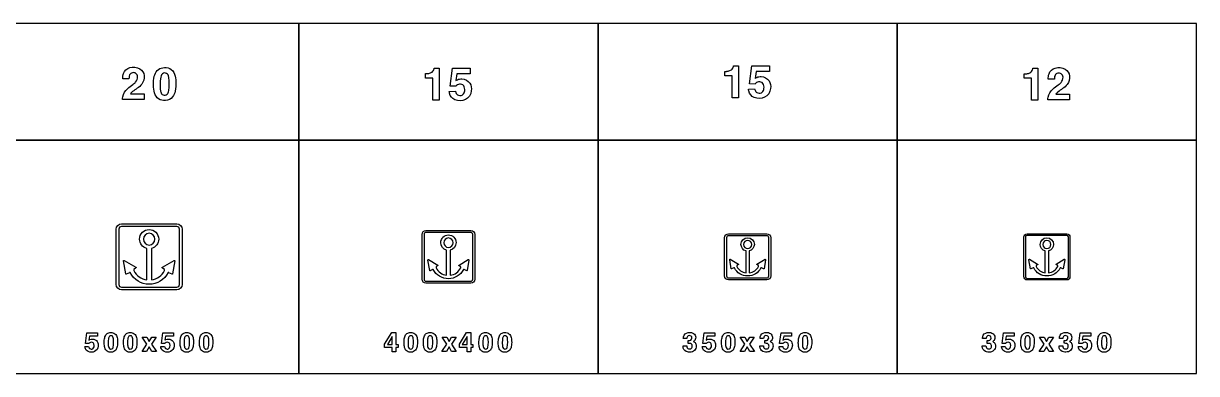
# Model space of a CAD drawing. Extents: x 0 to 18160, y 0 to 2655.
# Drawn here: x 9262 to 18160, y 0 to 2655 of the extents above; entities that cross this region are included whole.
import ezdxf

# ---------------------------------------------------------------- set-up
doc = ezdxf.new("R2010")
doc.units = 0
doc.header["$MEASUREMENT"] = 0

msp = doc.modelspace()

# ---------------------------------------------------------------- linework, layer by layer
for points in [[(9080, 1770), (11350, 1770), (11350, 2655), (9080, 2655)], [(11350, 1770), (13620, 1770), (13620, 2655), (11350, 2655)], [(13620, 1770), (15890, 1770), (15890, 2655), (13620, 2655)], [(15890, 1770), (18160, 1770), (18160, 2655), (15890, 2655)], [(9080, 0), (11350, 0), (11350, 1770), (9080, 1770)], [(11350, 0), (13620, 0), (13620, 1770), (11350, 1770)], [(13620, 0), (15890, 0), (15890, 1770), (13620, 1770)], [(15890, 0), (18160, 0), (18160, 1770), (15890, 1770)], [(10198.2, 221.797), (10163.1, 276.346), (10197.9, 276.346), (10216.2, 242.294), (10234.9, 276.346), (10269, 276.346), (10233.5, 222.318), (10270, 166.299), (10235.4, 166.299), (10215.6, 202.389), (10195.2, 166.299), (10161, 166.299)], [(12001, 222.096), (12055.2, 309.963), (12087.1, 309.963), (12087.1, 219.229), (12103.3, 219.229), (12103.3, 196.409), (12087.1, 196.409), (12087.1, 165.058), (12058.6, 165.058), (12058.6, 196.409), (12001, 196.409)], [(12058.6, 280.769), (12022.6, 219.229), (12058.6, 219.229)], [(12472.5, 221.797), (12437.4, 276.346), (12472.2, 276.347), (12490.5, 242.294), (12509.2, 276.347), (12543.3, 276.347), (12507.8, 222.318), (12544.3, 166.299), (12509.7, 166.299), (12489.9, 202.389), (12469.5, 166.299), (12435.3, 166.299)], [(12569, 222.114), (12623.3, 309.981), (12655.1, 309.981), (12655.1, 219.246), (12671.3, 219.246), (12671.3, 196.427), (12655.1, 196.427), (12655.1, 165.076), (12626.6, 165.076), (12626.6, 196.427), (12569, 196.427)], [(12626.6, 280.787), (12590.6, 219.246), (12626.6, 219.246)], [(14734.2, 221.783), (14699.1, 276.333), (14733.9, 276.333), (14752.1, 242.281), (14770.8, 276.333), (14805, 276.333), (14769.4, 222.304), (14806, 166.285), (14771.4, 166.285), (14751.6, 202.375), (14731.2, 166.285), (14697, 166.285)], [(17004.2, 221.783), (16969.1, 276.333), (17003.9, 276.333), (17022.1, 242.281), (17040.8, 276.333), (17075, 276.333), (17039.4, 222.304), (17076, 166.285), (17041.4, 166.285), (17021.6, 202.375), (17001.2, 166.285), (16967, 166.285)]]:
    msp.add_lwpolyline(points, close=True)
for points in [[(10012.9, 2078.85, -0.0640343), (10014.2, 2099.78, -0.161687), (10050, 2160.33, -0.0283718), (10091.8, 2192.71, 0.0545111), (10112.7, 2210.64, 0.192461), (10127.7, 2250.18, 0.234238), (10114.1, 2276.56, 0.196223), (10088.8, 2281.34, 0.252425), (10066.8, 2264.16, 0.0856617), (10062.7, 2247.14, 0.0202329), (10062, 2235.45), (10015.3, 2235.45, -0.0983795), (10021.4, 2276.76, -0.245047), (10067.6, 2319.89, -0.207102), (10144.5, 2311.55, -0.233443), (10177, 2259.22, -0.20961), (10158.8, 2195.04, -0.0785124), (10124.9, 2163.57, 0.0107372), (10089.1, 2137.78, 0.0665092), (10073.2, 2121.74), (10177.7, 2121.74), (10177.7, 2078.85)], [(10247.9, 2191.49, -0.0563084), (10253.9, 2254.33, -0.130301), (10276.1, 2298.12, -0.174843), (10317.9, 2319.53, -0.147552), (10371, 2312.9, -0.192146), (10407.8, 2269.73, -0.0833996), (10417.1, 2212.7, -0.0545507), (10412.1, 2141.92, -0.116773), (10393, 2097.85, -0.221099), (10338.1, 2070.16, -0.162564), (10286.7, 2082.68, -0.174743), (10255.4, 2128.1, -0.0640867), (10247.9, 2186.79)], [(12310.9, 2274.45), (12324.1, 2274.45, 0.0261527), (12330.1, 2275.12, 0.0824327), (12354.9, 2282.34, 0.211118), (12374.9, 2306.08, 0.0230957), (12377.6, 2315.99), (12415.7, 2315.99), (12415.7, 2074.01), (12367.1, 2074.01), (12367.1, 2241.03), (12310.9, 2241.03)], [(12491, 2139), (12538, 2140.78, 0.0452719), (12544.4, 2124.55, 0.0567733), (12549.1, 2117.67, 0.070207), (12553.5, 2114.2, 0.264984), (12589.6, 2112.3, 0.20748), (12607, 2135.41, 0.147389), (12605.8, 2173.44, 0.308532), (12576.4, 2194.85, 0.215743), (12546.7, 2184.62, 0.028781), (12541.3, 2178.38), (12498.7, 2180.39), (12516.5, 2315.07), (12650.5, 2315.07), (12650.5, 2273.2), (12550.1, 2273.2), (12541.1, 2221.19, -0.0211252), (12554.1, 2228.73, -0.121371), (12587.4, 2234.58, -0.244671), (12647.2, 2202.63, -0.173069), (12658.8, 2143.5, -0.256779), (12613.6, 2077.51, -0.199585), (12534, 2076.44, -0.245625), (12493.7, 2125.34, -0.0170062)], [(14580.9, 2291.94), (14594, 2291.94, 0.0261527), (14600.1, 2292.61, 0.0824327), (14624.9, 2299.84, 0.211118), (14644.9, 2323.58, 0.0230957), (14647.6, 2333.49), (14685.7, 2333.49), (14685.7, 2091.51), (14637.1, 2091.51), (14637.1, 2258.53), (14580.9, 2258.53)], [(14761, 2156.5), (14808, 2158.28, 0.0452719), (14814.4, 2142.04, 0.0567733), (14819.1, 2135.17, 0.070207), (14823.5, 2131.7, 0.264984), (14859.6, 2129.8, 0.20748), (14877, 2152.9, 0.147389), (14875.8, 2190.94, 0.308532), (14846.4, 2212.34, 0.215743), (14816.7, 2202.11, 0.028781), (14811.3, 2195.87), (14768.7, 2197.89), (14786.5, 2332.56), (14920.5, 2332.56), (14920.5, 2290.7), (14820.1, 2290.7), (14811.1, 2238.69, -0.0211252), (14824, 2246.23, -0.121371), (14857.4, 2252.08, -0.244671), (14917.2, 2220.12, -0.173069), (14928.7, 2161, -0.256779), (14883.6, 2095.01, -0.199585), (14804, 2093.94, -0.245625), (14763.7, 2142.83, -0.0170062)], [(16852.4, 2273.43), (16865.5, 2273.43, 0.0261527), (16871.5, 2274.1, 0.0824327), (16896.4, 2281.32, 0.211118), (16916.4, 2305.06, 0.0230957), (16919, 2314.97), (16957.1, 2314.97), (16957.1, 2072.99), (16908.5, 2072.99), (16908.5, 2240.01), (16852.4, 2240.01)], [(17032.5, 2075.98, -0.0640343), (17033.8, 2096.92, -0.161687), (17069.6, 2157.46, -0.0283718), (17111.4, 2189.85, 0.0545111), (17132.3, 2207.78, 0.192461), (17147.3, 2247.31, 0.234238), (17133.7, 2273.69, 0.196223), (17108.4, 2278.47, 0.252425), (17086.4, 2261.29, 0.0856617), (17082.3, 2244.27, 0.0202329), (17081.6, 2232.58), (17034.9, 2232.58, -0.0983795), (17041, 2273.89, -0.245047), (17087.1, 2317.02, -0.207102), (17164.1, 2308.69, -0.233443), (17196.6, 2256.36, -0.20961), (17178.4, 2192.18, -0.0785124), (17144.5, 2160.7, 0.0107372), (17108.7, 2134.91, 0.0665092), (17092.8, 2118.88), (17197.3, 2118.88), (17197.3, 2075.98)], [(10299.2, 2160.96, 0.0124589), (10299.8, 2154.64, 0.0668192), (10305.4, 2129.25, 0.615362), (10356.3, 2123.64, 0.0726881), (10361.7, 2136.67, 0.0588562), (10366.4, 2173.95, 0.0389037), (10364.8, 2240.94, 0.084671), (10358.2, 2264.28, 0.156013), (10346.8, 2276.44, 0.143208), (10331, 2279.4, 0.172584), (10315.3, 2273.2, 0.132565), (10305.3, 2257.64, 0.0498315), (10300.8, 2235.92, 0.0368731)], [(10005, 634.997, -0.414213), (9965, 674.997), (9965, 1095, -0.414213), (10005, 1135), (10425, 1135, -0.414213), (10465, 1095), (10465, 674.997, -0.414213), (10425, 634.997)], [(10005, 654.997), (10425, 654.997, 0.414213), (10445, 674.997), (10445, 1095, 0.414213), (10425, 1115), (10005, 1115, 0.414213), (9985, 1095), (9985, 674.997, 0.414213)], [(10215, 1092.36, -0.413444), (10287.6, 1019.57, -0.343425), (10232.6, 949.016), (10232.6, 710.737, 0.255846), (10331.7, 781.327, 0.113466), (10332, 782.576), (10332, 787.537, 0.229838), (10330.9, 789.781), (10315, 802.311, -0.527778), (10315.5, 807.017), (10403.6, 858.451), (10406.4, 858.453, -0.37196), (10409.3, 856.011), (10409.7, 853.508), (10392.5, 755.763, -0.495729), (10388.4, 753.683), (10365.3, 764.746, 0.112418), (10362.9, 765.307), (10358.3, 765.308, -0.287172), (10215, 677.646, -0.287172), (10071.7, 765.308), (10067.1, 765.307, 0.112418), (10064.7, 764.746), (10041.5, 753.683, -0.495729), (10037.5, 755.763), (10020.3, 853.508), (10020.7, 856.011, -0.37196), (10023.5, 858.453), (10026.4, 858.451), (10114.5, 807.017, -0.527778), (10115, 802.311), (10099.1, 789.781, 0.229838), (10098, 787.537), (10098, 782.576, 0.113466), (10098.3, 781.327, 0.255846), (10197.4, 710.737), (10197.4, 949.016, -0.343425), (10142.4, 1019.57, -0.413444)], [(12315, 684.997, -0.414213), (12285, 714.997), (12285, 1055, -0.414213), (12315, 1085), (12655, 1085, -0.414213), (12685, 1055), (12685, 714.997, -0.414213), (12655, 684.997)], [(12315, 699.997), (12655, 699.997, 0.414213), (12670, 714.997), (12670, 1055, 0.414213), (12655, 1070), (12315, 1070, 0.414213), (12300, 1055), (12300, 714.997, 0.414213)], [(10215, 1063.83, 0.409224), (10171.1, 1019.19, 0.409224), (10215, 974.555, 0.409224), (10258.9, 1019.19, 0.409224)], [(12485, 1050.89, -0.413444), (12543.1, 992.657, -0.343425), (12499.1, 936.212), (12499.1, 745.589, 0.255846), (12578.4, 802.061, 0.113466), (12578.6, 803.06), (12578.6, 807.029, 0.229838), (12577.7, 808.825), (12565, 818.848, -0.527778), (12565.4, 822.613), (12635.9, 863.761), (12638.2, 863.762, -0.37196), (12640.4, 861.809), (12640.8, 859.806), (12627, 781.61, -0.495729), (12623.8, 779.946), (12605.2, 788.796, 0.112418), (12603.3, 789.245), (12599.6, 789.246, -0.287172), (12485, 719.116, -0.287172), (12370.4, 789.246), (12366.7, 789.245, 0.112418), (12364.8, 788.796), (12346.2, 779.946, -0.495729), (12343, 781.61), (12329.2, 859.806), (12329.6, 861.809, -0.37196), (12331.8, 863.762), (12334.1, 863.761), (12404.6, 822.613, -0.527778), (12405, 818.848), (12392.3, 808.825, 0.229838), (12391.4, 807.029), (12391.4, 803.06, 0.113466), (12391.6, 802.061, 0.255846), (12470.9, 745.589), (12470.9, 936.212, -0.343425), (12426.9, 992.657, -0.413444)], [(12485, 1028.06, 0.409224), (12449.9, 992.353, 0.409224), (12485, 956.644, 0.409224), (12520.1, 992.353, 0.409224)], [(14610, 709.997, -0.414213), (14580, 739.997), (14580, 1030, -0.414213), (14610, 1060), (14900, 1060, -0.414213), (14930, 1030), (14930, 739.997, -0.414213), (14900, 709.997)], [(14610, 724.997), (14900, 724.997, 0.414213), (14915, 739.997), (14915, 1030, 0.414213), (14900, 1045), (14610, 1045, 0.414213), (14595, 1030), (14595, 739.997, 0.414213)], [(14755, 1030.15, -0.413444), (14805.8, 979.199, -0.343425), (14767.3, 929.81), (14767.3, 763.015, 0.255846), (14836.7, 812.428, 0.113466), (14836.9, 813.302), (14836.9, 816.775, 0.229838), (14836.1, 818.346), (14825, 827.117, -0.527778), (14825.3, 830.411), (14887, 866.415), (14889, 866.416, -0.37196), (14891, 864.707), (14891.3, 862.955), (14879.2, 794.533, -0.495729), (14876.4, 793.077), (14860.2, 800.821, 0.112418), (14858.5, 801.214), (14855.3, 801.215, -0.287172), (14755, 739.852, -0.287172), (14654.7, 801.215), (14651.5, 801.214, 0.112418), (14649.8, 800.821), (14633.6, 793.077, -0.495729), (14630.8, 794.533), (14618.7, 862.955), (14619, 864.707, -0.37196), (14621, 866.416), (14623, 866.415), (14684.7, 830.411, -0.527778), (14685, 827.117), (14673.9, 818.346, 0.229838), (14673.1, 816.775), (14673.1, 813.302, 0.113466), (14673.3, 812.428, 0.255846), (14742.7, 763.015), (14742.7, 929.81, -0.343425), (14704.2, 979.199, -0.413444)], [(14755, 1010.18, 0.409224), (14724.3, 978.933, 0.409224), (14755, 947.688, 0.409224), (14785.7, 978.933, 0.409224)], [(16874, 709.997, -0.414213), (16850, 733.997), (16850, 1036, -0.414213), (16874, 1060), (17176, 1060, -0.414213), (17200, 1036), (17200, 733.997, -0.414213), (17176, 709.997)], [(16874, 721.997), (17176, 721.997, 0.414213), (17188, 733.997), (17188, 1036, 0.414213), (17176, 1048), (16874, 1048, 0.414213), (16862, 1036), (16862, 733.997, 0.414213)], [(17025, 1030.15, -0.413444), (17075.8, 979.199, -0.343425), (17037.3, 929.81), (17037.3, 763.015, 0.255846), (17106.7, 812.428, 0.113466), (17106.9, 813.302), (17106.9, 816.775, 0.229838), (17106.1, 818.346), (17095, 827.117, -0.527778), (17095.3, 830.411), (17157, 866.415), (17159, 866.416, -0.37196), (17161, 864.707), (17161.3, 862.955), (17149.2, 794.533, -0.495729), (17146.4, 793.077), (17130.2, 800.821, 0.112418), (17128.5, 801.214), (17125.3, 801.215, -0.287172), (17025, 739.852, -0.287172), (16924.7, 801.215), (16921.5, 801.214, 0.112418), (16919.8, 800.821), (16903.6, 793.077, -0.495729), (16900.8, 794.533), (16888.7, 862.955), (16889, 864.707, -0.37196), (16891, 866.416), (16893, 866.415), (16954.7, 830.411, -0.527778), (16955, 827.117), (16943.9, 818.346, 0.229838), (16943.1, 816.775), (16943.1, 813.302, 0.113466), (16943.3, 812.428, 0.255846), (17012.7, 763.015), (17012.7, 929.81, -0.343425), (16974.2, 979.199, -0.413444)], [(17025, 1010.18, 0.409224), (16994.3, 978.933, 0.409224), (17025, 947.688, 0.409224), (17055.7, 978.933, 0.409224)], [(9727.75, 203.882), (9755.92, 204.948, 0.0452719), (9759.76, 195.209, 0.0567733), (9762.6, 191.086, 0.070207), (9765.26, 189, 0.264984), (9786.87, 187.863, 0.20748), (9797.32, 201.725, 0.147389), (9796.63, 224.545, 0.308532), (9779, 237.389, 0.215743), (9761.13, 231.251, 0.028781), (9757.91, 227.507), (9732.34, 228.716), (9743.03, 309.521), (9823.46, 309.521), (9823.46, 284.403), (9763.2, 284.403), (9757.82, 253.195, -0.0211252), (9765.57, 257.721, -0.121371), (9785.57, 261.228, -0.244671), (9821.44, 242.057, -0.173069), (9828.39, 206.583, -0.256779), (9801.28, 166.986, -0.199585), (9753.55, 166.346, -0.245625), (9729.38, 195.683, -0.0170062)], [(9874.18, 234.284, -0.0563084), (9877.8, 271.986, -0.130301), (9891.12, 298.265, -0.174843), (9916.22, 311.109, -0.147552), (9948.09, 307.128, -0.192146), (9970.17, 281.227, -0.0833996), (9975.72, 247.009, -0.0545507), (9972.71, 204.545, -0.116773), (9961.26, 178.099, -0.221099), (9928.35, 161.488, -0.162564), (9897.47, 169, -0.174743), (9878.7, 196.251, -0.0640867), (9874.23, 231.464)], [(9905.01, 215.967, 0.0124589), (9905.32, 212.175, 0.0668192), (9908.68, 196.938, 0.615362), (9939.23, 193.573, 0.0726881), (9942.5, 201.393, 0.0588562), (9945.32, 223.763, 0.0389037), (9944.34, 263.953, 0.084671), (9940.39, 277.957, 0.156013), (9933.51, 285.256, 0.143208), (9924.08, 287.033, 0.172584), (9914.63, 283.313, 0.132565), (9908.66, 273.976, 0.0498315), (9905.93, 260.943, 0.0368731)], [(10020.9, 234.284, -0.0563084), (10024.5, 271.986, -0.130301), (10037.9, 298.265, -0.174843), (10063, 311.109, -0.147552), (10094.8, 307.128, -0.192146), (10116.9, 281.227, -0.0833996), (10122.5, 247.009, -0.0545507), (10119.5, 204.545, -0.116773), (10108, 178.1, -0.221099), (10075.1, 161.488, -0.162564), (10044.2, 169, -0.174743), (10025.5, 196.251, -0.0640867), (10021, 231.464)], [(10051.8, 215.967, 0.0124589), (10052.1, 212.175, 0.0668192), (10055.4, 196.938, 0.615362), (10086, 193.573, 0.0726881), (10089.2, 201.393, 0.0588562), (10092.1, 223.763, 0.0389037), (10091.1, 263.953, 0.084671), (10087.1, 277.957, 0.156013), (10080.3, 285.256, 0.143208), (10070.8, 287.033, 0.172584), (10061.4, 283.313, 0.132565), (10055.4, 273.976, 0.0498315), (10052.7, 260.943, 0.0368731)], [(10303.3, 203.891), (10331.5, 204.957, 0.0452719), (10335.3, 195.218, 0.0567733), (10338.2, 191.095, 0.070207), (10340.8, 189.009, 0.264984), (10362.4, 187.872, 0.20748), (10372.9, 201.734, 0.147389), (10372.2, 224.554, 0.308532), (10354.6, 237.398, 0.215743), (10336.7, 231.26, 0.028781), (10333.5, 227.516), (10307.9, 228.725), (10318.6, 309.531), (10399, 309.531), (10399, 284.412), (10338.8, 284.412), (10333.4, 253.204, -0.0211252), (10341.1, 257.73, -0.121371), (10361.1, 261.237, -0.244671), (10397, 242.066, -0.173069), (10404, 206.592, -0.256779), (10376.8, 166.995, -0.199585), (10329.1, 166.355, -0.245625), (10304.9, 195.692, -0.0170062)], [(10449.7, 234.285, -0.0563084), (10453.4, 271.986, -0.130301), (10466.7, 298.266, -0.174843), (10491.8, 311.109, -0.147552), (10523.7, 307.128, -0.192146), (10545.7, 281.228, -0.0833996), (10551.3, 247.01, -0.0545507), (10548.3, 204.545, -0.116773), (10536.8, 178.1, -0.221099), (10503.9, 161.488, -0.162564), (10473, 169, -0.174743), (10454.3, 196.251, -0.0640867), (10449.8, 231.465)], [(10480.6, 215.967, 0.0124589), (10480.9, 212.175, 0.0668192), (10484.2, 196.939, 0.615362), (10514.8, 193.574, 0.0726881), (10518.1, 201.394, 0.0588562), (10520.9, 223.763, 0.0389037), (10519.9, 263.953, 0.084671), (10516, 277.957, 0.156013), (10509.1, 285.256, 0.143208), (10499.7, 287.033, 0.172584), (10490.2, 283.313, 0.132565), (10484.2, 273.976, 0.0498315), (10481.5, 260.943, 0.0368731)], [(10596.5, 234.275, -0.0563084), (10600.1, 271.977, -0.130301), (10613.4, 298.256, -0.174843), (10638.5, 311.1, -0.147552), (10670.4, 307.119, -0.192146), (10692.5, 281.218, -0.0833996), (10698, 247, -0.0545507), (10695, 204.536, -0.116773), (10683.6, 178.09, -0.221099), (10650.7, 161.479, -0.162564), (10619.8, 168.991, -0.174743), (10601, 196.242, -0.0640867), (10596.5, 231.455)], [(10627.3, 215.958, 0.0124589), (10627.6, 212.166, 0.0668192), (10631, 196.929, 0.615362), (10661.5, 193.564, 0.0726881), (10664.8, 201.384, 0.0588562), (10667.6, 223.754, 0.0389037), (10666.7, 263.943, 0.084671), (10662.7, 277.948, 0.156013), (10655.8, 285.247, 0.143208), (10646.4, 287.024, 0.172584), (10636.9, 283.304, 0.132565), (10631, 273.967, 0.0498315), (10628.2, 260.934, 0.0368731)], [(12148.5, 234.285, -0.0563084), (12152.1, 271.986, -0.130301), (12165.4, 298.266, -0.174843), (12190.5, 311.109, -0.147552), (12222.4, 307.128, -0.192146), (12244.5, 281.228, -0.0833996), (12250, 247.01, -0.0545507), (12247, 204.546, -0.116773), (12235.6, 178.1, -0.221099), (12202.7, 161.489, -0.162564), (12171.8, 169.001, -0.174743), (12153, 196.252, -0.0640867), (12148.5, 231.465)], [(12179.3, 215.967, 0.0124589), (12179.6, 212.176, 0.0668192), (12183, 196.939, 0.615362), (12213.5, 193.574, 0.0726881), (12216.8, 201.394, 0.0588562), (12219.6, 223.764, 0.0389037), (12218.6, 263.953, 0.084671), (12214.7, 277.958, 0.156013), (12207.8, 285.256, 0.143208), (12198.4, 287.034, 0.172584), (12188.9, 283.313, 0.132565), (12183, 273.977, 0.0498315), (12180.2, 260.944, 0.0368731)], [(12295.2, 234.285, -0.0563084), (12298.9, 271.986, -0.130301), (12312.2, 298.266, -0.174843), (12337.3, 311.109, -0.147552), (12369.1, 307.128, -0.192146), (12391.2, 281.228, -0.0833996), (12396.8, 247.01, -0.0545507), (12393.8, 204.546, -0.116773), (12382.3, 178.1, -0.221099), (12349.4, 161.489, -0.162564), (12318.5, 169.001, -0.174743), (12299.8, 196.252, -0.0640867), (12295.3, 231.465)], [(12326.1, 215.967, 0.0124589), (12326.4, 212.176, 0.0668192), (12329.7, 196.939, 0.615362), (12360.3, 193.574, 0.0726881), (12363.5, 201.394, 0.0588562), (12366.4, 223.764, 0.0389037), (12365.4, 263.953, 0.084671), (12361.4, 277.958, 0.156013), (12354.6, 285.256, 0.143208), (12345.1, 287.034, 0.172584), (12335.7, 283.313, 0.132565), (12329.7, 273.977, 0.0498315), (12327, 260.944, 0.0368731)], [(12716.5, 234.285, -0.0563084), (12720.1, 271.986, -0.130301), (12733.4, 298.266, -0.174843), (12758.5, 311.109, -0.147552), (12790.4, 307.128, -0.192146), (12812.5, 281.228, -0.0833996), (12818, 247.01, -0.0545507), (12815, 204.545, -0.116773), (12803.6, 178.1, -0.221099), (12770.7, 161.489, -0.162564), (12739.8, 169, -0.174743), (12721, 196.252, -0.0640867), (12716.5, 231.465)], [(12747.3, 215.967, 0.0124589), (12747.6, 212.176, 0.0668192), (12751, 196.939, 0.615362), (12781.5, 193.574, 0.0726881), (12784.8, 201.394, 0.0588562), (12787.6, 223.763, 0.0389037), (12786.7, 263.953, 0.084671), (12782.7, 277.958, 0.156013), (12775.8, 285.256, 0.143208), (12766.4, 287.033, 0.172584), (12757, 283.313, 0.132565), (12751, 273.977, 0.0498315), (12748.3, 260.943, 0.0368731)], [(12863.2, 234.275, -0.0563084), (12866.9, 271.977, -0.130301), (12880.2, 298.256, -0.174843), (12905.3, 311.1, -0.147552), (12937.2, 307.119, -0.192146), (12959.2, 281.219, -0.0833996), (12964.8, 247.001, -0.0545507), (12961.8, 204.536, -0.116773), (12950.3, 178.091, -0.221099), (12917.4, 161.479, -0.162564), (12886.5, 168.991, -0.174743), (12867.8, 196.242, -0.0640867), (12863.3, 231.456)], [(12894.1, 215.958, 0.0124589), (12894.4, 212.166, 0.0668192), (12897.7, 196.93, 0.615362), (12928.3, 193.565, 0.0726881), (12931.6, 201.385, 0.0588562), (12934.4, 223.754, 0.0389037), (12933.4, 263.944, 0.084671), (12929.5, 277.948, 0.156013), (12922.6, 285.247, 0.143208), (12913.2, 287.024, 0.172584), (12903.7, 283.304, 0.132565), (12897.7, 273.967, 0.0498315), (12895, 260.934, 0.0368731)], [(14264.9, 210.618), (14292.7, 210.618, 0.0411845), (14294, 201.495, 0.335066), (14312.3, 186.329, 0.276505), (14331.4, 195.05, 0.158203), (14334.8, 207.49, 0.0878221), (14333, 217.04, 0.217575), (14321.9, 227.158, 0.0882727), (14309.1, 229.031), (14302.7, 229.031), (14302.7, 250.192, 0.0282129), (14314.4, 250.547, 0.50028), (14330.6, 277.846, 0.235001), (14319.5, 286.874, 0.165496), (14304.1, 285.5, 0.220849), (14295.5, 275.571, 0.055705), (14293.8, 264.647), (14266.9, 264.647, -0.0488003), (14268, 278.201, -0.30773), (14302.6, 310.903, -0.146685), (14338.2, 307.348, -0.469869), (14354.2, 251.685, -0.0891152), (14346.9, 244.623), (14344.4, 242.822, -0.0245333), (14351.1, 238.983, -0.202429), (14364.5, 216.969, -0.422325), (14326.8, 163.296, -0.154301), (14288.4, 167.609, -0.287878), (14265, 204.03, -0.0143877)], [(14410.5, 203.85), (14438.6, 204.916, 0.0452719), (14442.5, 195.177, 0.0567733), (14445.3, 191.054, 0.070207), (14448, 188.968, 0.264984), (14469.6, 187.831, 0.20748), (14480, 201.694, 0.147389), (14479.4, 224.513, 0.308532), (14461.7, 237.357, 0.215743), (14443.9, 231.22, 0.028781), (14440.6, 227.476), (14415.1, 228.684), (14425.7, 309.49), (14506.2, 309.49), (14506.2, 284.371), (14445.9, 284.371), (14440.5, 253.163, -0.0211252), (14448.3, 257.689, -0.121371), (14468.3, 261.196, -0.244671), (14504.2, 242.025, -0.173069), (14511.1, 206.551, -0.256779), (14484, 166.954, -0.199585), (14436.3, 166.314, -0.245625), (14412.1, 195.651, -0.0170062)], [(14556.9, 234.262, -0.0563084), (14560.5, 271.963, -0.130301), (14573.8, 298.243, -0.174843), (14598.9, 311.086, -0.147552), (14630.8, 307.106, -0.192146), (14652.9, 281.205, -0.0833996), (14658.4, 246.987, -0.0545507), (14655.4, 204.523, -0.116773), (14644, 178.077, -0.221099), (14611.1, 161.466, -0.162564), (14580.2, 168.978, -0.174743), (14561.4, 196.229, -0.0640867), (14556.9, 231.442)], [(14587.7, 215.944, 0.0124589), (14588, 212.153, 0.0668192), (14591.4, 196.916, 0.615362), (14621.9, 193.551, 0.0726881), (14625.2, 201.371, 0.0588562), (14628, 223.741, 0.0389037), (14627.1, 263.93, 0.084671), (14623.1, 277.935, 0.156013), (14616.2, 285.233, 0.143208), (14606.8, 287.011, 0.172584), (14597.3, 283.29, 0.132565), (14591.4, 273.954, 0.0498315), (14588.7, 260.921, 0.0368731)], [(14847.3, 210.655), (14875.2, 210.655, 0.0411845), (14876.4, 201.531, 0.335066), (14894.7, 186.366, 0.276505), (14913.9, 195.086, 0.158203), (14917.2, 207.527, 0.0878221), (14915.4, 217.076, 0.217575), (14904.3, 227.195, 0.0882727), (14891.6, 229.067), (14885.1, 229.067), (14885.1, 250.228, 0.0282129), (14896.8, 250.584, 0.50028), (14913, 277.882, 0.235001), (14901.9, 286.911, 0.165496), (14886.5, 285.536, 0.220849), (14878, 275.607, 0.055705), (14876.2, 264.683), (14849.4, 264.683, -0.0488003), (14850.4, 278.238, -0.30773), (14885, 310.939, -0.146685), (14920.7, 307.384, -0.469869), (14936.6, 251.721, -0.0891152), (14929.4, 244.659), (14926.8, 242.858, -0.0245333), (14933.5, 239.019, -0.202429), (14946.9, 217.005, -0.422325), (14909.3, 163.332, -0.154301), (14870.8, 167.645, -0.287878), (14847.4, 204.067, -0.0143877)], [(14992.9, 203.886), (15021.1, 204.953, 0.0452719), (15024.9, 195.213, 0.0567733), (15027.8, 191.09, 0.070207), (15030.4, 189.005, 0.264984), (15052, 187.868, 0.20748), (15062.5, 201.73, 0.147389), (15061.8, 224.55, 0.308532), (15044.2, 237.394, 0.215743), (15026.3, 231.256, 0.028781), (15023.1, 227.512), (14997.5, 228.721), (15008.2, 309.526), (15088.6, 309.526), (15088.6, 284.408), (15028.3, 284.408), (15023, 253.199, -0.0211252), (15030.7, 257.725, -0.121371), (15050.7, 261.232, -0.244671), (15086.6, 242.062, -0.173069), (15093.5, 206.588, -0.256779), (15066.4, 166.991, -0.199585), (15018.7, 166.351, -0.245625), (14994.5, 195.687, -0.0170062)], [(15139.3, 234.299, -0.0563084), (15143, 272, -0.130301), (15156.3, 298.28, -0.174843), (15181.4, 311.123, -0.147552), (15213.2, 307.142, -0.192146), (15235.3, 281.242, -0.0833996), (15240.9, 247.024, -0.0545507), (15237.9, 204.559, -0.116773), (15226.4, 178.114, -0.221099), (15193.5, 161.502, -0.162564), (15162.6, 169.014, -0.174743), (15143.9, 196.265, -0.0640867), (15139.4, 231.479)], [(15170.2, 215.981, 0.0124589), (15170.5, 212.19, 0.0668192), (15173.8, 196.953, 0.615362), (15204.4, 193.588, 0.0726881), (15207.6, 201.408, 0.0588562), (15210.5, 223.777, 0.0389037), (15209.5, 263.967, 0.084671), (15205.5, 277.972, 0.156013), (15198.7, 285.27, 0.143208), (15189.2, 287.047, 0.172584), (15179.8, 283.327, 0.132565), (15173.8, 273.991, 0.0498315), (15171.1, 260.957, 0.0368731)], [(16534.9, 210.618), (16562.7, 210.618, 0.0411845), (16564, 201.495, 0.335066), (16582.3, 186.329, 0.276505), (16601.4, 195.05, 0.158203), (16604.8, 207.49, 0.0878221), (16603, 217.04, 0.217575), (16591.9, 227.158, 0.0882727), (16579.1, 229.031), (16572.7, 229.031), (16572.7, 250.192, 0.0282129), (16584.4, 250.547, 0.50028), (16600.6, 277.846, 0.235001), (16589.5, 286.874, 0.165496), (16574.1, 285.5, 0.220849), (16565.5, 275.571, 0.055705), (16563.8, 264.647), (16536.9, 264.647, -0.0488003), (16538, 278.201, -0.30773), (16572.6, 310.903, -0.146685), (16608.2, 307.348, -0.469869), (16624.2, 251.685, -0.0891152), (16616.9, 244.623), (16614.4, 242.822, -0.0245333), (16621.1, 238.983, -0.202429), (16634.5, 216.969, -0.422325), (16596.8, 163.296, -0.154301), (16558.4, 167.609, -0.287878), (16535, 204.03, -0.0143877)], [(16680.5, 203.85), (16708.6, 204.916, 0.0452719), (16712.5, 195.177, 0.0567733), (16715.3, 191.054, 0.070207), (16718, 188.968, 0.264984), (16739.6, 187.831, 0.20748), (16750, 201.694, 0.147389), (16749.4, 224.513, 0.308532), (16731.7, 237.357, 0.215743), (16713.9, 231.22, 0.028781), (16710.6, 227.476), (16685.1, 228.684), (16695.7, 309.49), (16776.2, 309.49), (16776.2, 284.371), (16715.9, 284.371), (16710.5, 253.163, -0.0211252), (16718.3, 257.689, -0.121371), (16738.3, 261.196, -0.244671), (16774.2, 242.025, -0.173069), (16781.1, 206.551, -0.256779), (16754, 166.954, -0.199585), (16706.3, 166.314, -0.245625), (16682.1, 195.651, -0.0170062)], [(16826.9, 234.262, -0.0563084), (16830.5, 271.963, -0.130301), (16843.8, 298.243, -0.174843), (16868.9, 311.086, -0.147552), (16900.8, 307.106, -0.192146), (16922.9, 281.205, -0.0833996), (16928.4, 246.987, -0.0545507), (16925.4, 204.523, -0.116773), (16914, 178.077, -0.221099), (16881.1, 161.466, -0.162564), (16850.2, 168.978, -0.174743), (16831.4, 196.229, -0.0640867), (16826.9, 231.442)], [(16857.7, 215.944, 0.0124589), (16858, 212.153, 0.0668192), (16861.4, 196.916, 0.615362), (16891.9, 193.551, 0.0726881), (16895.2, 201.371, 0.0588562), (16898, 223.741, 0.0389037), (16897.1, 263.93, 0.084671), (16893.1, 277.935, 0.156013), (16886.2, 285.233, 0.143208), (16876.8, 287.011, 0.172584), (16867.3, 283.29, 0.132565), (16861.4, 273.954, 0.0498315), (16858.7, 260.921, 0.0368731)], [(17117.3, 210.655), (17145.2, 210.655, 0.0411845), (17146.4, 201.531, 0.335066), (17164.7, 186.366, 0.276505), (17183.9, 195.086, 0.158203), (17187.2, 207.527, 0.0878221), (17185.4, 217.076, 0.217575), (17174.3, 227.195, 0.0882727), (17161.6, 229.067), (17155.1, 229.067), (17155.1, 250.228, 0.0282129), (17166.8, 250.584, 0.50028), (17183, 277.882, 0.235001), (17171.9, 286.911, 0.165496), (17156.5, 285.536, 0.220849), (17148, 275.607, 0.055705), (17146.3, 264.683), (17119.4, 264.683, -0.0488003), (17120.4, 278.238, -0.30773), (17155, 310.939, -0.146685), (17190.7, 307.384, -0.469869), (17206.6, 251.721, -0.0891152), (17199.4, 244.659), (17196.8, 242.858, -0.0245333), (17203.5, 239.019, -0.202429), (17216.9, 217.005, -0.422325), (17179.3, 163.332, -0.154301), (17140.8, 167.645, -0.287878), (17117.4, 204.067, -0.0143877)], [(17262.9, 203.886), (17291.1, 204.953, 0.0452719), (17294.9, 195.213, 0.0567733), (17297.8, 191.09, 0.070207), (17300.4, 189.005, 0.264984), (17322, 187.868, 0.20748), (17332.5, 201.73, 0.147389), (17331.8, 224.55, 0.308532), (17314.2, 237.394, 0.215743), (17296.3, 231.256, 0.028781), (17293.1, 227.512), (17267.5, 228.721), (17278.2, 309.526), (17358.6, 309.526), (17358.6, 284.408), (17298.3, 284.408), (17293, 253.199, -0.0211252), (17300.7, 257.725, -0.121371), (17320.7, 261.232, -0.244671), (17356.6, 242.062, -0.173069), (17363.5, 206.588, -0.256779), (17336.4, 166.991, -0.199585), (17288.7, 166.351, -0.245625), (17264.5, 195.687, -0.0170062)], [(17409.3, 234.299, -0.0563084), (17413, 272, -0.130301), (17426.3, 298.28, -0.174843), (17451.4, 311.123, -0.147552), (17483.2, 307.142, -0.192146), (17505.3, 281.242, -0.0833996), (17510.9, 247.024, -0.0545507), (17507.9, 204.559, -0.116773), (17496.4, 178.114, -0.221099), (17463.5, 161.502, -0.162564), (17432.6, 169.014, -0.174743), (17413.9, 196.265, -0.0640867), (17409.4, 231.479)], [(17440.2, 215.981, 0.0124589), (17440.5, 212.19, 0.0668192), (17443.8, 196.953, 0.615362), (17474.4, 193.588, 0.0726881), (17477.6, 201.408, 0.0588562), (17480.5, 223.777, 0.0389037), (17479.5, 263.967, 0.084671), (17475.5, 277.972, 0.156013), (17468.7, 285.27, 0.143208), (17459.2, 287.047, 0.172584), (17449.8, 283.327, 0.132565), (17443.8, 273.991, 0.0498315), (17441.1, 260.957, 0.0368731)]]:
    msp.add_lwpolyline(points, format="xyb", close=True)

doc.saveas('drawing.dxf')
